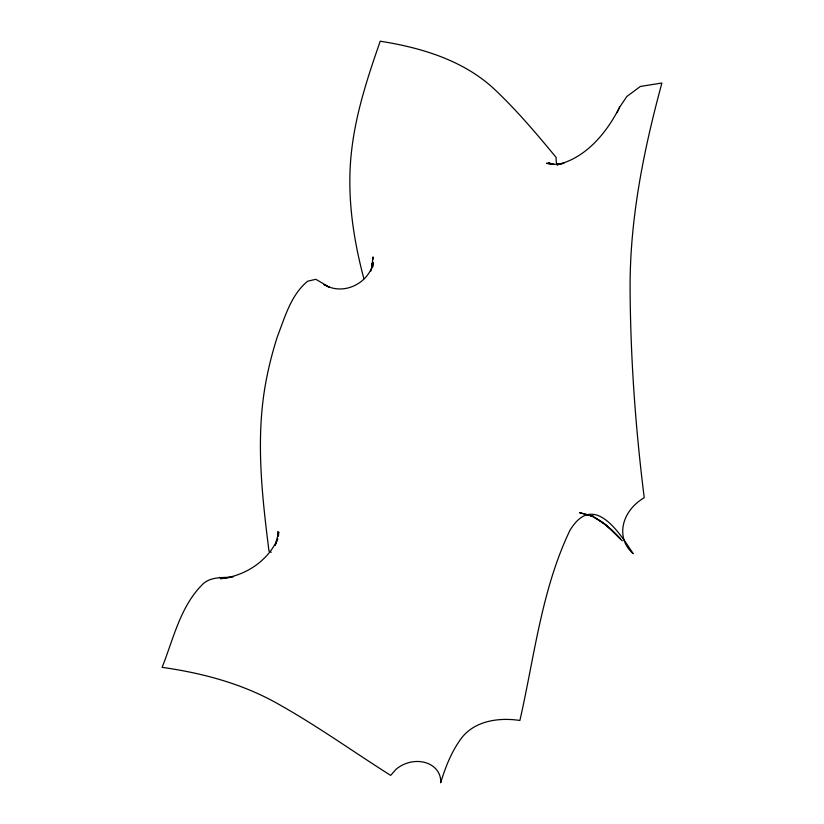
<?xml version="1.0" encoding="UTF-8"?>
<svg xmlns="http://www.w3.org/2000/svg" width="824" height="824" viewBox="0 0 824 824"><rect width="100%" height="100%" fill="white"/><g stroke="black" fill="none" stroke-linecap="round" stroke-linejoin="round"><path stroke-width="1.24" d="M372.839 262.011L372.654 267.1L372.16 263.35L372.397 267.131M372.942 259.467L373.035 256.913L371.645 267.697M278.471 535.847L278.769 532.129L275.144 545.406M370.852 271.086L373.334 262.959C368.173 283.94 343.021 295.991 324.028 284.558L329.219 287.246M275.164 545.457L277.76 538.752C267.821 561.299 244.738 576.234 220.533 578.664L229.196 577.542M617.052 112.641L619.648 107.141L626.899 96.439L640.382 86.438L661.899 83.018C643.575 150.565 629.567 219.853 630.102 290.141C630.566 359.501 635.582 428.882 644.234 497.696A43.291 35.195 -19.3 0 0 630.659 551.256L633.162 553.656C618.896 531.748 593.208 491.691 569.878 530.481C541.461 589.912 534.436 656.821 519.882 720.464C498.994 717.302 474.439 720.609 461.028 738.706C451.387 751.921 445.372 767.247 440.665 782.8A27.388 22.269 -19.3 0 0 425.586 762.664A27.388 22.269 -19.3 0 0 395.973 769.359L390.679 775.384C354.001 752.23 318.692 726.861 280.881 705.529C244.553 684.25 203.538 673.198 162.101 667.347C173.607 638.641 180.425 605.619 203.477 583.474C211.943 576.357 222.995 577.964 233.141 576.975M619.648 107.141C606.68 132.757 586.225 157.868 557.055 164.81L563.976 163.224L554.933 164.295L546.477 163.307L552.708 164.419M219.4 577.449L224.066 578.026M593.352 516.391L579.499 512.641L593.352 516.391L588.933 515.01C601.417 519.882 611.47 529.09 620.41 538.824L611.161 529.513L603.024 522.88L594.289 517.245L605.64 524.713L622.295 540.822M554.068 164.512L548.393 162.73L551.73 164.244M329.322 287.185L315.86 279.305L307.682 281.2C290.893 294.92 284.98 317.034 277.431 336.46C271.003 356.473 266.152 376.959 263.371 397.796C256.666 448.884 262.619 500.456 269.005 551.235A28.212 22.938 -19.3 0 1 271.271 552.224M363.909 278.811C352.6 236.323 346.327 192.023 351.91 148.124C356.401 111.353 368.081 76.024 380.235 41.2C421.806 47.792 464.376 60.513 495.523 90.259C517.441 111.075 536.98 134.199 556.179 157.497A28.212 22.938 -19.3 0 0 556.962 164.779M278.059 534.24L277.873 531.686L278.09 536.064"/></g></svg>
